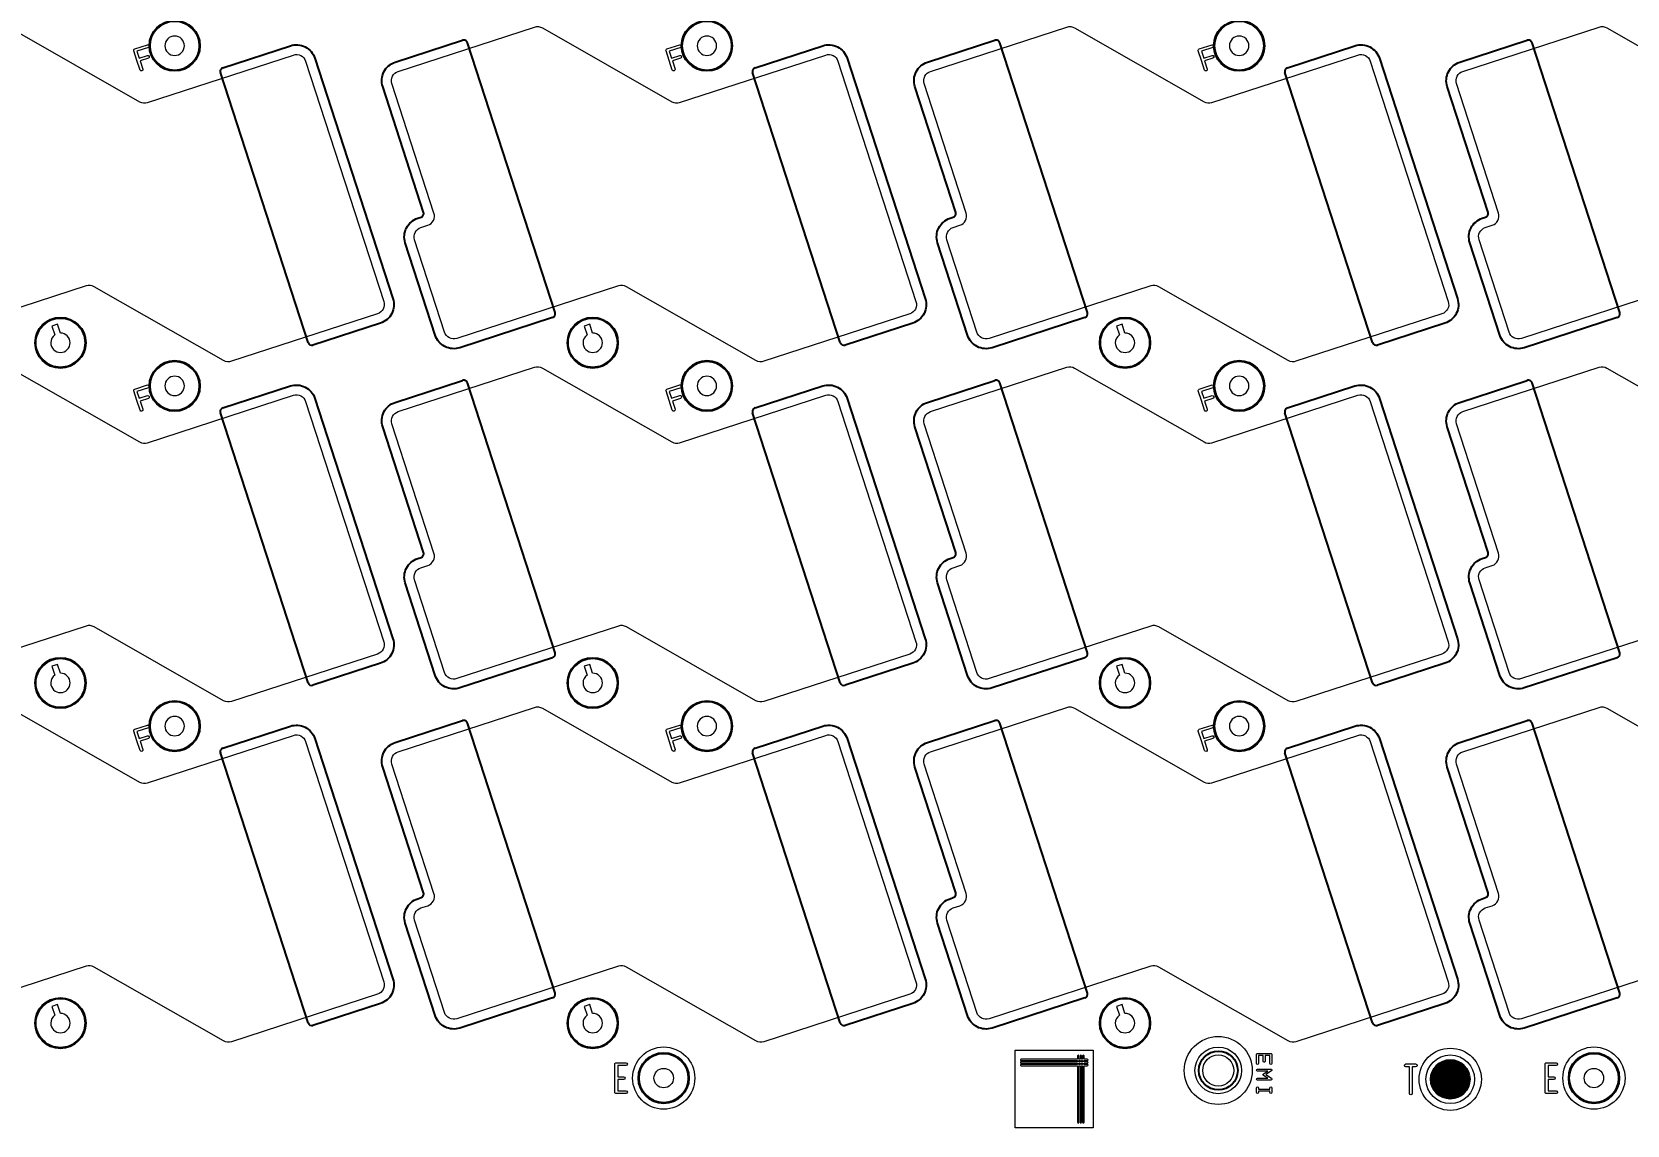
# Model space of a CAD drawing. Extents: x 2864 to 3941, y 2420 to 3182.
# Drawn here: x 3201.8 to 3283.9, y 2670.9 to 2727.2 of the extents above; entities that cross this region are included whole.
import ezdxf

# ---------------------------------------------------------------- set-up
doc = ezdxf.new("R2010")
doc.units = 0
doc.layers.get('0').update_dxf_attribs({"lineweight": 0})
doc.layers.get('Defpoints').update_dxf_attribs({"lineweight": 0})
for name, color, linetype in [('emia-t', 4, 'Continuous'), ('emia-t-dxf', 4, 'Continuous'), ('尺寸线', 3, 'Continuous')]:
    doc.layers.add(name, color=color, linetype=linetype)
doc.styles.get("Standard").update_dxf_attribs({"font": 'simplex.shx', "height": 2.7})
doc.dimstyles.get("Standard").update_dxf_attribs({"dimtxt": 6, "dimasz": 0.18, "dimexe": 0.18, "dimexo": 0.0625, "dimgap": 0.09, "dimtad": 0, "dimzin": 0, "dimdsep": 46, "dimtxsty": 'Standard', "dimcen": 0.09, "dimadec": 0, "dimazin": 0, "dimtfac": 1, "dimtdec": 4, "dimtofl": 0, "dimtmove": 0, "dimatfit": 3, "dimfxl": 0, "dimtolj": 1, "dimtzin": 0, "dimarcsym": 0})

# ---------------------------------------------------------------- blocks, each defined once
blk = doc.blocks.new('PAD_R1')
at = {"layer": 'emia-t', "const_width": 0.5}
blk.add_lwpolyline([(0.25, 0, 1), (-0.25, 0, 1)], format="xyb", close=True, dxfattribs=at)
blk = doc.blocks.new('*D3')
at = {"layer": 'Defpoints', "color": 0, "linetype": 'Continuous'}
for p in [(3056.202, 2693.01), (3291.338, 2691.456), (3291.074, 2651.475)]:
    blk.add_point(p, dxfattribs=at)
at = {"layer": '尺寸线', "color": 0, "linetype": 'Continuous', "lineweight": -2}
for p, q in [((3056.201, 2692.948), (3055.936, 2652.85)), ((3291.338, 2691.393), (3291.073, 2651.295)), ((3056.117, 2653.028), (3166.923, 2652.296)), ((3290.894, 2651.476), (3180.088, 2652.209))]:
    blk.add_line(p, q, dxfattribs=at)
at = {"layer": '尺寸线', "color": 0, "linetype": 'Continuous'}
for points in [[(3056.118, 2653.058), (3056.117, 2652.998), (3055.937, 2653.03)], [(3290.894, 2651.446), (3290.894, 2651.506), (3291.074, 2651.475)]]:
    blk.add_solid(points, dxfattribs=at)
at = {"layer": '尺寸线', "color": 0, "linetype": 'Continuous', "insert": (3173.506, 2652.252), "char_height": 2.7, "attachment_point": 5, "rotation": 359.62128}
blk.add_mtext('\\A1;235.14', dxfattribs=at)

msp = doc.modelspace()

# ---------------------------------------------------------------- linework, layer by layer
at = {"linetype": 'Continuous'}
for points in [[(3192.923, 2724.506, -0.41422), (3193.244, 2725.136), (3200.265, 2727.417, -0.211093), (3200.667, 2727.376), (3207.333, 2723.577, 0.211093), (3207.735, 2723.535), (3215.252, 2725.978, -0.41422), (3215.882, 2725.657), (3219.899, 2713.293, -0.414215), (3219.578, 2712.663), (3212.062, 2710.221, -0.211093), (3211.66, 2710.262), (3204.993, 2714.061, 0.211091), (3204.591, 2714.102), (3196.262, 2711.396, -0.414218), (3195.632, 2711.717), (3194.087, 2716.472, -0.414217), (3194.408, 2717.102), (3194.765, 2717.218, 0.414216), (3195.086, 2717.848)], [(3220.323, 2724.506, -0.41422), (3220.644, 2725.136), (3227.665, 2727.417, -0.211093), (3228.067, 2727.376), (3234.733, 2723.577, 0.211093), (3235.135, 2723.535), (3242.652, 2725.978, -0.41422), (3243.282, 2725.657), (3247.299, 2713.293, -0.414215), (3246.978, 2712.663), (3239.462, 2710.221, -0.211093), (3239.06, 2710.262), (3232.393, 2714.061, 0.211091), (3231.991, 2714.102), (3223.662, 2711.396, -0.414218), (3223.032, 2711.717), (3221.487, 2716.472, -0.414217), (3221.808, 2717.102), (3222.165, 2717.218, 0.414216), (3222.486, 2717.848)], [(3247.723, 2724.506, -0.41422), (3248.044, 2725.136), (3255.065, 2727.417, -0.211093), (3255.467, 2727.376), (3262.133, 2723.577, 0.211093), (3262.535, 2723.535), (3270.052, 2725.978, -0.41422), (3270.682, 2725.657), (3274.699, 2713.293, -0.414215), (3274.378, 2712.663), (3266.862, 2710.221, -0.211093), (3266.46, 2710.262), (3259.793, 2714.061, 0.211091), (3259.391, 2714.102), (3251.062, 2711.396, -0.414218), (3250.432, 2711.717), (3248.887, 2716.472, -0.414217), (3249.208, 2717.102), (3249.565, 2717.218, 0.414216), (3249.886, 2717.848)], [(3275.123, 2724.506, -0.41422), (3275.444, 2725.136), (3282.465, 2727.417, -0.211093), (3282.867, 2727.376), (3289.533, 2723.577, 0.211093), (3289.935, 2723.535), (3297.452, 2725.978, -0.41422), (3298.082, 2725.657), (3302.099, 2713.293, -0.414215), (3301.778, 2712.663), (3294.262, 2710.221, -0.211093), (3293.86, 2710.262), (3287.193, 2714.061, 0.211091), (3286.791, 2714.102), (3278.462, 2711.396, -0.414218), (3277.832, 2711.717), (3276.287, 2716.472, -0.414217), (3276.608, 2717.102), (3276.965, 2717.218, 0.414216), (3277.286, 2717.848)], [(3207.033, 2726.197, -0.414237), (3207.081, 2726.292), (3207.743, 2726.507, -1), (3207.789, 2726.364), (3207.199, 2726.172), (3207.314, 2725.819), (3207.739, 2725.957, -1), (3207.785, 2725.814), (3207.36, 2725.676), (3207.498, 2725.252, -1), (3207.356, 2725.205), (3207.195, 2725.701), (3207.194, 2725.701)], [(3208.638, 2726.456, 0.414217), (3209.138, 2725.956, 0.414217), (3209.638, 2726.456, 0.414217), (3209.138, 2726.956, 0.414217)], [(3234.433, 2726.197, -0.414237), (3234.481, 2726.292), (3235.143, 2726.507, -1), (3235.189, 2726.364), (3234.599, 2726.172), (3234.714, 2725.819), (3235.139, 2725.957, -1), (3235.185, 2725.814), (3234.76, 2725.676), (3234.898, 2725.252, -1), (3234.756, 2725.205), (3234.595, 2725.701), (3234.594, 2725.701)], [(3236.038, 2726.456, 0.414217), (3236.538, 2725.956, 0.414217), (3237.038, 2726.456, 0.414217), (3236.538, 2726.956, 0.414217)], [(3261.833, 2726.197, -0.414237), (3261.881, 2726.292), (3262.543, 2726.507, -1), (3262.589, 2726.364), (3261.999, 2726.172), (3262.114, 2725.819), (3262.539, 2725.957, -1), (3262.585, 2725.814), (3262.16, 2725.676), (3262.298, 2725.252, -1), (3262.156, 2725.205), (3261.995, 2725.701), (3261.994, 2725.701)], [(3263.438, 2726.456, 0.414217), (3263.938, 2725.956, 0.414217), (3264.438, 2726.456, 0.414217), (3263.938, 2726.956, 0.414217)], [(3202.011, 2711.176, -0.414215), (3203.261, 2712.426, -0.414215), (3204.511, 2711.176, -0.414215), (3203.261, 2709.926, -0.414215)], [(3229.411, 2711.176, -0.414215), (3230.661, 2712.426, -0.414215), (3231.911, 2711.176, -0.414215), (3230.661, 2709.926, -0.414215)], [(3256.811, 2711.176, -0.414215), (3258.061, 2712.426, -0.414215), (3259.311, 2711.176, -0.414215), (3258.061, 2709.926, -0.414215)], [(3202.761, 2711.176, 0.414217), (3203.261, 2710.676, 0.414217), (3203.761, 2711.176, 0.414217), (3203.261, 2711.676, 0.002897), (3203.256, 2711.676), (3203.11, 2712.127), (3202.824, 2712.034), (3202.971, 2711.584, 0.242589)], [(3230.161, 2711.176, 0.414217), (3230.661, 2710.676, 0.414217), (3231.161, 2711.176, 0.414217), (3230.661, 2711.676, 0.002897), (3230.656, 2711.676), (3230.51, 2712.127), (3230.224, 2712.034), (3230.371, 2711.584, 0.242589)], [(3257.561, 2711.176, 0.414217), (3258.061, 2710.676, 0.414217), (3258.561, 2711.176, 0.414217), (3258.061, 2711.676, 0.002897), (3258.056, 2711.676), (3257.91, 2712.127), (3257.624, 2712.034), (3257.771, 2711.584, 0.242589)], [(3192.923, 2707.006, -0.41422), (3193.244, 2707.636), (3200.265, 2709.917, -0.211093), (3200.667, 2709.876), (3207.333, 2706.077, 0.211093), (3207.735, 2706.035), (3215.252, 2708.478, -0.41422), (3215.882, 2708.157), (3219.899, 2695.793, -0.414215), (3219.578, 2695.163), (3212.062, 2692.721, -0.211093), (3211.66, 2692.762), (3204.993, 2696.561, 0.211091), (3204.591, 2696.602), (3196.262, 2693.896, -0.414218), (3195.632, 2694.217), (3194.087, 2698.972, -0.414217), (3194.408, 2699.602), (3194.765, 2699.718, 0.414216), (3195.086, 2700.348)], [(3220.323, 2707.006, -0.41422), (3220.644, 2707.636), (3227.665, 2709.917, -0.211093), (3228.067, 2709.876), (3234.733, 2706.077, 0.211093), (3235.135, 2706.035), (3242.652, 2708.478, -0.41422), (3243.282, 2708.157), (3247.299, 2695.793, -0.414215), (3246.978, 2695.163), (3239.462, 2692.721, -0.211093), (3239.06, 2692.762), (3232.393, 2696.561, 0.211091), (3231.991, 2696.602), (3223.662, 2693.896, -0.414218), (3223.032, 2694.217), (3221.487, 2698.972, -0.414217), (3221.808, 2699.602), (3222.165, 2699.718, 0.414216), (3222.486, 2700.348)], [(3247.723, 2707.006, -0.41422), (3248.044, 2707.636), (3255.065, 2709.917, -0.211093), (3255.467, 2709.876), (3262.133, 2706.077, 0.211093), (3262.535, 2706.035), (3270.052, 2708.478, -0.41422), (3270.682, 2708.157), (3274.699, 2695.793, -0.414215), (3274.378, 2695.163), (3266.862, 2692.721, -0.211093), (3266.46, 2692.762), (3259.793, 2696.561, 0.211091), (3259.391, 2696.602), (3251.062, 2693.896, -0.414218), (3250.432, 2694.217), (3248.887, 2698.972, -0.414217), (3249.208, 2699.602), (3249.565, 2699.718, 0.414216), (3249.886, 2700.348)], [(3275.123, 2707.006, -0.41422), (3275.444, 2707.636), (3282.465, 2709.917, -0.211093), (3282.867, 2709.876), (3289.533, 2706.077, 0.211093), (3289.935, 2706.035), (3297.452, 2708.478, -0.41422), (3298.082, 2708.157), (3302.099, 2695.793, -0.414215), (3301.778, 2695.163), (3294.262, 2692.721, -0.211093), (3293.86, 2692.762), (3287.193, 2696.561, 0.211091), (3286.791, 2696.602), (3278.462, 2693.896, -0.414218), (3277.832, 2694.217), (3276.287, 2698.972, -0.414217), (3276.608, 2699.602), (3276.965, 2699.718, 0.414216), (3277.286, 2700.348)], [(3207.033, 2708.697, -0.414237), (3207.081, 2708.792), (3207.743, 2709.007, -1), (3207.789, 2708.864), (3207.199, 2708.672), (3207.314, 2708.319), (3207.739, 2708.457, -1), (3207.785, 2708.314), (3207.36, 2708.176), (3207.498, 2707.752, -1), (3207.356, 2707.705), (3207.195, 2708.201), (3207.194, 2708.201)], [(3208.638, 2708.956, 0.414217), (3209.138, 2708.456, 0.414217), (3209.638, 2708.956, 0.414217), (3209.138, 2709.456, 0.414217)], [(3234.433, 2708.697, -0.414237), (3234.481, 2708.792), (3235.143, 2709.007, -1), (3235.189, 2708.864), (3234.599, 2708.672), (3234.714, 2708.319), (3235.139, 2708.457, -1), (3235.185, 2708.314), (3234.76, 2708.176), (3234.898, 2707.752, -1), (3234.756, 2707.705), (3234.595, 2708.201), (3234.594, 2708.201)], [(3236.038, 2708.956, 0.414217), (3236.538, 2708.456, 0.414217), (3237.038, 2708.956, 0.414217), (3236.538, 2709.456, 0.414217)], [(3261.833, 2708.697, -0.414237), (3261.881, 2708.792), (3262.543, 2709.007, -1), (3262.589, 2708.864), (3261.999, 2708.672), (3262.114, 2708.319), (3262.539, 2708.457, -1), (3262.585, 2708.314), (3262.16, 2708.176), (3262.298, 2707.752, -1), (3262.156, 2707.705), (3261.995, 2708.201), (3261.994, 2708.201)], [(3263.438, 2708.956, 0.414217), (3263.938, 2708.456, 0.414217), (3264.438, 2708.956, 0.414217), (3263.938, 2709.456, 0.414217)], [(3202.011, 2693.676, -0.414215), (3203.261, 2694.926, -0.414215), (3204.511, 2693.676, -0.414215), (3203.261, 2692.426, -0.414215)], [(3202.761, 2693.676, 0.414217), (3203.261, 2693.176, 0.414217), (3203.761, 2693.676, 0.414217), (3203.261, 2694.176, 0.002897), (3203.256, 2694.176), (3203.11, 2694.627), (3202.824, 2694.534), (3202.971, 2694.084, 0.242589)], [(3229.411, 2693.676, -0.414215), (3230.661, 2694.926, -0.414215), (3231.911, 2693.676, -0.414215), (3230.661, 2692.426, -0.414215)], [(3230.161, 2693.676, 0.414217), (3230.661, 2693.176, 0.414217), (3231.161, 2693.676, 0.414217), (3230.661, 2694.176, 0.002897), (3230.656, 2694.176), (3230.51, 2694.627), (3230.224, 2694.534), (3230.371, 2694.084, 0.242589)], [(3256.811, 2693.676, -0.414215), (3258.061, 2694.926, -0.414215), (3259.311, 2693.676, -0.414215), (3258.061, 2692.426, -0.414215)], [(3257.561, 2693.676, 0.414217), (3258.061, 2693.176, 0.414217), (3258.561, 2693.676, 0.414217), (3258.061, 2694.176, 0.002897), (3258.056, 2694.176), (3257.91, 2694.627), (3257.624, 2694.534), (3257.771, 2694.084, 0.242589)], [(3192.923, 2689.506, -0.41422), (3193.244, 2690.136), (3200.265, 2692.417, -0.211093), (3200.667, 2692.376), (3207.333, 2688.577, 0.211093), (3207.735, 2688.535), (3215.252, 2690.978, -0.41422), (3215.882, 2690.657), (3219.899, 2678.293, -0.414215), (3219.578, 2677.663), (3212.062, 2675.221, -0.211093), (3211.66, 2675.262), (3204.993, 2679.061, 0.211091), (3204.591, 2679.102), (3196.262, 2676.396, -0.414218), (3195.632, 2676.717), (3194.087, 2681.472, -0.414217), (3194.408, 2682.102), (3194.765, 2682.218, 0.414216), (3195.086, 2682.848)], [(3208.638, 2691.456, 0.414217), (3209.138, 2690.956, 0.414217), (3209.638, 2691.456, 0.414217), (3209.138, 2691.956, 0.414217)], [(3220.323, 2689.506, -0.41422), (3220.644, 2690.136), (3227.665, 2692.417, -0.211093), (3228.067, 2692.376), (3234.733, 2688.577, 0.211093), (3235.135, 2688.535), (3242.652, 2690.978, -0.41422), (3243.282, 2690.657), (3247.299, 2678.293, -0.414215), (3246.978, 2677.663), (3239.462, 2675.221, -0.211093), (3239.06, 2675.262), (3232.393, 2679.061, 0.211091), (3231.991, 2679.102), (3223.662, 2676.396, -0.414218), (3223.032, 2676.717), (3221.487, 2681.472, -0.414217), (3221.808, 2682.102), (3222.165, 2682.218, 0.414216), (3222.486, 2682.848)], [(3236.038, 2691.456, 0.414217), (3236.538, 2690.956, 0.414217), (3237.038, 2691.456, 0.414217), (3236.538, 2691.956, 0.414217)], [(3247.723, 2689.506, -0.41422), (3248.044, 2690.136), (3255.065, 2692.417, -0.211093), (3255.467, 2692.376), (3262.133, 2688.577, 0.211093), (3262.535, 2688.535), (3270.052, 2690.978, -0.41422), (3270.682, 2690.657), (3274.699, 2678.293, -0.414215), (3274.378, 2677.663), (3266.862, 2675.221, -0.211093), (3266.46, 2675.262), (3259.793, 2679.061, 0.211091), (3259.391, 2679.102), (3251.062, 2676.396, -0.414218), (3250.432, 2676.717), (3248.887, 2681.472, -0.414217), (3249.208, 2682.102), (3249.565, 2682.218, 0.414216), (3249.886, 2682.848)], [(3263.438, 2691.456, 0.414217), (3263.938, 2690.956, 0.414217), (3264.438, 2691.456, 0.414217), (3263.938, 2691.956, 0.414217)], [(3275.123, 2689.506, -0.41422), (3275.444, 2690.136), (3282.465, 2692.417, -0.211093), (3282.867, 2692.376), (3289.533, 2688.577, 0.211093), (3289.935, 2688.535), (3297.452, 2690.978, -0.41422), (3298.082, 2690.657), (3302.099, 2678.293, -0.414215), (3301.778, 2677.663), (3294.262, 2675.221, -0.211093), (3293.86, 2675.262), (3287.193, 2679.061, 0.211091), (3286.791, 2679.102), (3278.462, 2676.396, -0.414218), (3277.832, 2676.717), (3276.287, 2681.472, -0.414217), (3276.608, 2682.102), (3276.965, 2682.218, 0.414216), (3277.286, 2682.848)], [(3207.033, 2691.197, -0.414237), (3207.081, 2691.292), (3207.743, 2691.507, -1), (3207.789, 2691.364), (3207.199, 2691.172), (3207.314, 2690.819), (3207.739, 2690.957, -1), (3207.785, 2690.814), (3207.36, 2690.676), (3207.498, 2690.252, -1), (3207.356, 2690.205), (3207.195, 2690.701), (3207.194, 2690.701)], [(3234.433, 2691.197, -0.414237), (3234.481, 2691.292), (3235.143, 2691.507, -1), (3235.189, 2691.364), (3234.599, 2691.172), (3234.714, 2690.819), (3235.139, 2690.957, -1), (3235.185, 2690.814), (3234.76, 2690.676), (3234.898, 2690.252, -1), (3234.756, 2690.205), (3234.595, 2690.701), (3234.594, 2690.701)], [(3261.833, 2691.197, -0.414237), (3261.881, 2691.292), (3262.543, 2691.507, -1), (3262.589, 2691.364), (3261.999, 2691.172), (3262.114, 2690.819), (3262.539, 2690.957, -1), (3262.585, 2690.814), (3262.16, 2690.676), (3262.298, 2690.252, -1), (3262.156, 2690.205), (3261.995, 2690.701), (3261.994, 2690.701)], [(3202.011, 2676.176, -0.414215), (3203.261, 2677.426, -0.414215), (3204.511, 2676.176, -0.414215), (3203.261, 2674.926, -0.414215)], [(3202.761, 2676.176, 0.414217), (3203.261, 2675.676, 0.414217), (3203.761, 2676.176, 0.414217), (3203.261, 2676.676, 0.002897), (3203.256, 2676.676), (3203.11, 2677.127), (3202.824, 2677.034), (3202.971, 2676.584, 0.242589)], [(3229.411, 2676.176, -0.414215), (3230.661, 2677.426, -0.414215), (3231.911, 2676.176, -0.414215), (3230.661, 2674.926, -0.414215)], [(3230.161, 2676.176, 0.414217), (3230.661, 2675.676, 0.414217), (3231.161, 2676.176, 0.414217), (3230.661, 2676.676, 0.002897), (3230.656, 2676.676), (3230.51, 2677.127), (3230.224, 2677.034), (3230.371, 2676.584, 0.242589)], [(3256.811, 2676.176, -0.414215), (3258.061, 2677.426, -0.414215), (3259.311, 2676.176, -0.414215), (3258.061, 2674.926, -0.414215)], [(3257.561, 2676.176, 0.414217), (3258.061, 2675.676, 0.414217), (3258.561, 2676.176, 0.414217), (3258.061, 2676.676, 0.002897), (3258.056, 2676.676), (3257.91, 2677.127), (3257.624, 2677.034), (3257.771, 2676.584, 0.242589)], [(3261.112, 2673.74, -0.414215), (3262.862, 2675.49, -0.414215), (3264.612, 2673.74, -0.414215), (3262.862, 2671.99, -0.414215)], [(3252.712, 2673.983), (3255.615, 2673.983), (3255.615, 2671.08, 1), (3255.687, 2671.08), (3255.687, 2673.983), (3255.747, 2673.983), (3255.747, 2671.08, 1), (3255.819, 2671.08), (3255.819, 2673.983), (3255.879, 2673.983), (3255.879, 2671.08, 1), (3255.95, 2671.08), (3255.95, 2673.983), (3256.12, 2673.983, 1), (3256.12, 2674.055), (3255.95, 2674.055), (3255.95, 2674.115), (3256.12, 2674.115, 1), (3256.12, 2674.186), (3255.95, 2674.186), (3255.95, 2674.247), (3256.12, 2674.247, 1), (3256.12, 2674.318), (3255.95, 2674.318), (3255.95, 2674.488, 1), (3255.879, 2674.488), (3255.879, 2674.318), (3255.819, 2674.318), (3255.819, 2674.488, 1), (3255.747, 2674.488), (3255.747, 2674.318), (3255.687, 2674.318), (3255.687, 2674.488, 1), (3255.615, 2674.488), (3255.615, 2674.318), (3252.712, 2674.318, 1), (3252.712, 2674.247), (3255.615, 2674.247), (3255.615, 2674.186), (3252.712, 2674.186, 1), (3252.712, 2674.115), (3255.615, 2674.115), (3255.615, 2674.055), (3252.712, 2674.055, 1)], [(3264.825, 2674.095), (3264.825, 2674.559, -0.414253), (3264.875, 2674.609), (3265.223, 2674.609), (3265.57, 2674.609, -0.414253), (3265.62, 2674.559), (3265.62, 2674.095, -1), (3265.52, 2674.095), (3265.52, 2674.509), (3265.273, 2674.509), (3265.273, 2674.211, -1), (3265.173, 2674.211), (3265.173, 2674.509), (3264.925, 2674.509), (3264.925, 2674.095, -1)], [(3231.8, 2672.623), (3231.8, 2673.344), (3231.8, 2674.064, -0.414241), (3231.875, 2674.139), (3232.371, 2674.139, -1), (3232.371, 2673.989), (3231.95, 2673.989), (3231.95, 2673.419), (3232.247, 2673.419, -1), (3232.247, 2673.269), (3231.95, 2673.269), (3231.95, 2672.698), (3232.371, 2672.698, -1), (3232.371, 2672.548), (3231.875, 2672.548, -0.414241)], [(3233.814, 2673.349, -0.414217), (3234.314, 2673.849, -0.414217), (3234.814, 2673.349, -0.414217), (3234.314, 2672.849, -0.414217)], [(3272.524, 2673.927, -1), (3272.524, 2674.077), (3272.773, 2674.077), (3273.021, 2674.077, -1), (3273.021, 2673.927), (3272.848, 2673.927), (3272.848, 2672.561, -1), (3272.698, 2672.561), (3272.698, 2673.927)], [(3274.303, 2673.287, -0.414217), (3274.803, 2673.787, -0.414217), (3275.303, 2673.287, -0.414217), (3274.803, 2672.787, -0.414217)], [(3279.685, 2672.623), (3279.685, 2673.344), (3279.685, 2674.064, -0.414241), (3279.76, 2674.139), (3280.257, 2674.139, -1), (3280.257, 2673.989), (3279.835, 2673.989), (3279.835, 2673.419), (3280.132, 2673.419, -1), (3280.132, 2673.269), (3279.835, 2673.269), (3279.835, 2672.698), (3280.257, 2672.698, -1), (3280.257, 2672.548), (3279.76, 2672.548, -0.414241)], [(3281.699, 2673.349, -0.414217), (3282.199, 2673.849, -0.414217), (3282.699, 2673.349, -0.414217), (3282.199, 2672.849, -0.414217)]]:
    msp.add_lwpolyline(points, format="xyb", close=True, dxfattribs=at)
for points in [[(3252.414, 2670.782), (3252.414, 2674.782), (3256.414, 2674.782), (3256.414, 2670.782)], [(3255.687, 2674.186), (3255.687, 2674.247), (3255.747, 2674.247), (3255.747, 2674.186)], [(3255.687, 2674.055), (3255.687, 2674.115), (3255.747, 2674.115), (3255.747, 2674.055)], [(3255.819, 2674.186), (3255.819, 2674.247), (3255.879, 2674.247), (3255.879, 2674.186)], [(3255.819, 2674.055), (3255.819, 2674.115), (3255.879, 2674.115), (3255.879, 2674.055)]]:
    msp.add_lwpolyline(points, close=True, dxfattribs=at)
for points in [[(3265.405, 2673.709), (3264.875, 2673.709, -1), (3264.875, 2673.809), (3265.57, 2673.809, -0.742416), (3265.598, 2673.717), (3265.313, 2673.527)], [(3265.405, 2673.345), (3265.195, 2673.485, -0.535214), (3265.195, 2673.568), (3265.405, 2673.709)], [(3264.875, 2673.245, -1), (3264.875, 2673.345), (3265.405, 2673.345)], [(3264.825, 2672.611), (3264.825, 2672.727), (3264.825, 2672.843, -1), (3264.925, 2672.843), (3264.925, 2672.777), (3265.52, 2672.777), (3265.52, 2672.843, -1), (3265.62, 2672.843), (3265.62, 2672.727)], [(3265.313, 2673.527), (3265.598, 2673.337, -0.742402), (3265.57, 2673.245), (3264.875, 2673.245)], [(3265.62, 2672.727), (3265.62, 2672.611, -1), (3265.52, 2672.611), (3265.52, 2672.677), (3264.925, 2672.677), (3264.925, 2672.611, -1), (3264.825, 2672.611)]]:
    msp.add_lwpolyline(points, format="xyb", dxfattribs=at)
for centre, radius in [((3209.138, 2726.456), 1.25), ((3236.538, 2726.456), 1.25), ((3263.938, 2726.456), 1.25), ((3209.138, 2708.956), 1.25), ((3236.538, 2708.956), 1.25), ((3263.938, 2708.956), 1.25), ((3209.138, 2691.456), 1.25), ((3236.538, 2691.456), 1.25), ((3263.938, 2691.456), 1.25), ((3234.314, 2673.349), 1.6), ((3234.314, 2673.349), 1.25), ((3262.862, 2673.74), 1.2), ((3262.862, 2673.74), 0.8), ((3274.803, 2673.287), 1.6), ((3274.803, 2673.287), 1.25), ((3282.199, 2673.349), 1.6), ((3282.199, 2673.349), 1.25)]:
    msp.add_circle(centre, radius)
at = {"layer": 'emia-t-dxf'}
for p, q in [((3220.49, 2725.611), (3223.961, 2726.739)), ((3228.725, 2712.725), (3224.213, 2726.611)), ((3247.89, 2725.611), (3251.361, 2726.739)), ((3256.125, 2712.725), (3251.613, 2726.611)), ((3275.29, 2725.611), (3278.761, 2726.739)), ((3283.525, 2712.725), (3279.013, 2726.611)), ((3216.004, 2711.186), (3211.492, 2725.072)), ((3243.404, 2711.186), (3238.892, 2725.072)), ((3270.804, 2711.186), (3266.292, 2725.072)), ((3220.49, 2708.111), (3223.961, 2709.239)), ((3228.725, 2695.225), (3224.213, 2709.111)), ((3247.89, 2708.111), (3251.361, 2709.239)), ((3256.125, 2695.225), (3251.613, 2709.111)), ((3275.29, 2708.111), (3278.761, 2709.239)), ((3283.525, 2695.225), (3279.013, 2709.111)), ((3216.004, 2693.686), (3211.492, 2707.572)), ((3243.404, 2693.686), (3238.892, 2707.572)), ((3270.804, 2693.686), (3266.292, 2707.572)), ((3220.49, 2690.611), (3223.961, 2691.739)), ((3228.725, 2677.725), (3224.213, 2691.611)), ((3247.89, 2690.611), (3251.361, 2691.739)), ((3256.125, 2677.725), (3251.613, 2691.611)), ((3275.29, 2690.611), (3278.761, 2691.739)), ((3283.525, 2677.725), (3279.013, 2691.611)), ((3216.004, 2676.186), (3211.492, 2690.072)), ((3243.404, 2676.186), (3238.892, 2690.072)), ((3270.804, 2676.186), (3266.292, 2690.072))]:
    msp.add_line(p, q, dxfattribs=at)
at = {"layer": 'emia-t-dxf', "linetype": 'Continuous'}
for points in [[(3211.621, 2725.324), (3215.097, 2726.453, -0.414215), (3216.357, 2725.811), (3220.375, 2713.447, -0.414216), (3219.732, 2712.187), (3216.256, 2711.058)], [(3239.021, 2725.324), (3242.497, 2726.453, -0.414215), (3243.757, 2725.811), (3247.775, 2713.447, -0.414216), (3247.132, 2712.187), (3243.656, 2711.058)], [(3266.421, 2725.324), (3269.897, 2726.453, -0.414215), (3271.157, 2725.811), (3275.175, 2713.447, -0.414216), (3274.532, 2712.187), (3271.056, 2711.058)], [(3221.949, 2717.884), (3219.848, 2724.351, -0.414215), (3220.49, 2725.611)], [(3249.349, 2717.884), (3247.248, 2724.351, -0.414215), (3247.89, 2725.611)], [(3276.749, 2717.884), (3274.648, 2724.351, -0.414215), (3275.29, 2725.611)], [(3228.596, 2712.473), (3223.816, 2710.92, -0.414215), (3222.556, 2711.562), (3221.011, 2716.318, -0.414214), (3221.653, 2717.578), (3221.821, 2717.632)], [(3255.996, 2712.473), (3251.216, 2710.92, -0.414215), (3249.956, 2711.562), (3248.411, 2716.318, -0.414214), (3249.053, 2717.578), (3249.221, 2717.632)], [(3283.396, 2712.473), (3278.616, 2710.92, -0.414215), (3277.356, 2711.562), (3275.811, 2716.318, -0.414214), (3276.453, 2717.578), (3276.621, 2717.632)], [(3211.621, 2707.824), (3215.097, 2708.953, -0.414215), (3216.357, 2708.311), (3220.375, 2695.947, -0.414216), (3219.732, 2694.687), (3216.256, 2693.558)], [(3239.021, 2707.824), (3242.497, 2708.953, -0.414215), (3243.757, 2708.311), (3247.775, 2695.947, -0.414216), (3247.132, 2694.687), (3243.656, 2693.558)], [(3266.421, 2707.824), (3269.897, 2708.953, -0.414215), (3271.157, 2708.311), (3275.175, 2695.947, -0.414216), (3274.532, 2694.687), (3271.056, 2693.558)], [(3221.949, 2700.384), (3219.848, 2706.851, -0.414215), (3220.49, 2708.111)], [(3249.349, 2700.384), (3247.248, 2706.851, -0.414215), (3247.89, 2708.111)], [(3276.749, 2700.384), (3274.648, 2706.851, -0.414215), (3275.29, 2708.111)], [(3228.596, 2694.973), (3223.816, 2693.42, -0.414215), (3222.556, 2694.062), (3221.011, 2698.818, -0.414214), (3221.653, 2700.078), (3221.821, 2700.132)], [(3255.996, 2694.973), (3251.216, 2693.42, -0.414215), (3249.956, 2694.062), (3248.411, 2698.818, -0.414214), (3249.053, 2700.078), (3249.221, 2700.132)], [(3283.396, 2694.973), (3278.616, 2693.42, -0.414215), (3277.356, 2694.062), (3275.811, 2698.818, -0.414214), (3276.453, 2700.078), (3276.621, 2700.132)], [(3211.621, 2690.324), (3215.097, 2691.453, -0.414215), (3216.357, 2690.811), (3220.375, 2678.447, -0.414216), (3219.732, 2677.187), (3216.256, 2676.058)], [(3239.021, 2690.324), (3242.497, 2691.453, -0.414215), (3243.757, 2690.811), (3247.775, 2678.447, -0.414216), (3247.132, 2677.187), (3243.656, 2676.058)], [(3266.421, 2690.324), (3269.897, 2691.453, -0.414215), (3271.157, 2690.811), (3275.175, 2678.447, -0.414216), (3274.532, 2677.187), (3271.056, 2676.058)], [(3221.949, 2682.884), (3219.848, 2689.351, -0.414215), (3220.49, 2690.611)], [(3249.349, 2682.884), (3247.248, 2689.351, -0.414215), (3247.89, 2690.611)], [(3276.749, 2682.884), (3274.648, 2689.351, -0.414215), (3275.29, 2690.611)], [(3228.596, 2677.473), (3223.816, 2675.92, -0.414215), (3222.556, 2676.562), (3221.011, 2681.318, -0.414214), (3221.653, 2682.578), (3221.821, 2682.632)], [(3255.996, 2677.473), (3251.216, 2675.92, -0.414215), (3249.956, 2676.562), (3248.411, 2681.318, -0.414214), (3249.053, 2682.578), (3249.221, 2682.632)], [(3283.396, 2677.473), (3278.616, 2675.92, -0.414215), (3277.356, 2676.562), (3275.811, 2681.318, -0.414214), (3276.453, 2682.578), (3276.621, 2682.632)]]:
    msp.add_lwpolyline(points, format="xyb", dxfattribs=at)
at = {"layer": 'emia-t-dxf'}
for centre, radius in [((3209.138, 2726.456), 1.3), ((3236.538, 2726.456), 1.3), ((3263.938, 2726.456), 1.3), ((3203.261, 2711.176), 1.3), ((3230.661, 2711.176), 1.3), ((3258.061, 2711.176), 1.3), ((3209.138, 2708.956), 1.3), ((3236.538, 2708.956), 1.3), ((3263.938, 2708.956), 1.3), ((3203.261, 2693.676), 1.3), ((3230.661, 2693.676), 1.3), ((3258.061, 2693.676), 1.3), ((3209.138, 2691.456), 1.3), ((3236.538, 2691.456), 1.3), ((3263.938, 2691.456), 1.3), ((3203.261, 2676.176), 1.3), ((3230.661, 2676.176), 1.3), ((3258.061, 2676.176), 1.3), ((3234.314, 2673.349), 1.3), ((3262.862, 2673.74), 1), ((3282.199, 2673.349), 1.3), ((3274.803, 2673.287), 1)]:
    msp.add_circle(centre, radius, dxfattribs=at)
for centre, start, end in [((3224.023, 2726.549), 17.99976, 108.00044), ((3251.423, 2726.549), 17.99976, 108.00044), ((3278.823, 2726.549), 17.99976, 108.00044), ((3211.682, 2725.133), 107.99976, 198.00044), ((3239.082, 2725.133), 107.99976, 198.00044), ((3266.482, 2725.133), 107.99976, 198.00044), ((3221.759, 2717.822), 287.99976, 18.00044), ((3249.159, 2717.822), 287.99976, 18.00044), ((3276.559, 2717.822), 287.99976, 18.00044), ((3228.534, 2712.664), 288.00044, 17.99976), ((3255.934, 2712.664), 288.00044, 17.99976), ((3283.334, 2712.664), 288.00044, 17.99976), ((3216.194, 2711.248), 198.00044, 287.99976), ((3243.594, 2711.248), 198.00044, 287.99976), ((3270.994, 2711.248), 198.00044, 287.99976), ((3224.023, 2709.049), 17.99976, 108.00044), ((3251.423, 2709.049), 17.99976, 108.00044), ((3278.823, 2709.049), 17.99976, 108.00044), ((3211.682, 2707.633), 107.99976, 198.00044), ((3239.082, 2707.633), 107.99976, 198.00044), ((3266.482, 2707.633), 107.99976, 198.00044), ((3221.759, 2700.322), 287.99976, 18.00044), ((3249.159, 2700.322), 287.99976, 18.00044), ((3276.559, 2700.322), 287.99976, 18.00044), ((3228.534, 2695.164), 288.00044, 17.99976), ((3255.934, 2695.164), 288.00044, 17.99976), ((3283.334, 2695.164), 288.00044, 17.99976), ((3216.194, 2693.748), 198.00044, 287.99976), ((3243.594, 2693.748), 198.00044, 287.99976), ((3270.994, 2693.748), 198.00044, 287.99976), ((3224.023, 2691.549), 17.99976, 108.00044), ((3251.423, 2691.549), 17.99976, 108.00044), ((3278.823, 2691.549), 17.99976, 108.00044), ((3211.682, 2690.133), 107.99976, 198.00044), ((3239.082, 2690.133), 107.99976, 198.00044), ((3266.482, 2690.133), 107.99976, 198.00044), ((3221.759, 2682.822), 287.99976, 18.00044), ((3249.159, 2682.822), 287.99976, 18.00044), ((3276.559, 2682.822), 287.99976, 18.00044), ((3228.534, 2677.664), 288.00044, 17.99976), ((3255.934, 2677.664), 288.00044, 17.99976), ((3283.334, 2677.664), 288.00044, 17.99976), ((3216.194, 2676.248), 198.00044, 287.99976), ((3243.594, 2676.248), 198.00044, 287.99976), ((3270.994, 2676.248), 198.00044, 287.99976)]:
    msp.add_arc(centre, 0.2, start, end, dxfattribs=at)

# ---------------------------------------------------------------- block references
at = {"layer": 'emia-t-dxf', "xscale": 2, "yscale": 2}
msp.add_blockref('PAD_R1', (3274.803, 2673.287), dxfattribs=at)

# ---------------------------------------------------------------- dimensions: what is measured, and where the dimension line sits
at = {"layer": '尺寸线', "linetype": 'Continuous'}
dim = msp.add_aligned_dim(p1=(3056.202, 2693.01), p2=(3291.338, 2691.456), distance=-39.981, dimstyle='Standard', dxfattribs=at)
dim.commit()
dim.dimension.update_dxf_attribs({"geometry": '*D3', "text_midpoint": (3173.506, 2652.252)})

doc.saveas('drawing.dxf')
